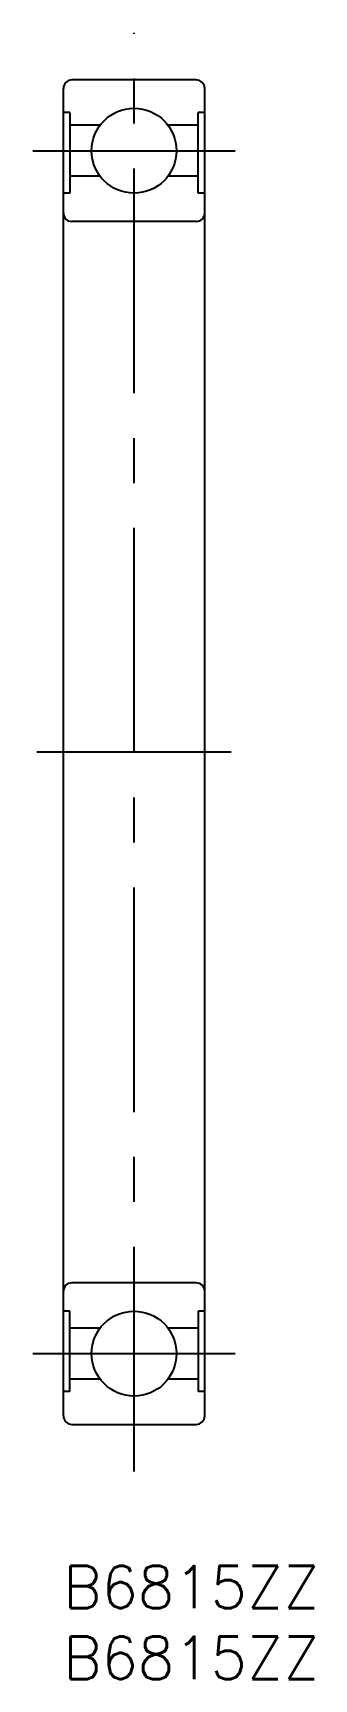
# Model space of a CAD drawing. Extents: x -2 to 18, y -8 to 108.
import ezdxf

# ---------------------------------------------------------------- set-up
doc = ezdxf.new("R2010")
doc.units = 0
doc.header["$LTSCALE"] = 0.5
doc.linetypes.add('CENTER', pattern=[50.8, 31.75, -6.35, 6.35, -6.35])
for name, color, linetype in [('MSM_CENTER', 1, 'CENTER'), ('MSM_CONTINUOUS', 7, 'CONTINUOUS'), ('MSM_PART_NUMBER', 7, 'CONTINUOUS')]:
    doc.layers.add(name, color=color, linetype=linetype)
doc.styles.get("Standard").update_dxf_attribs({"font": 'txt.shx', "height": 3, "bigfont": 'bigfont.shx'})

msp = doc.modelspace()

# ---------------------------------------------------------------- linework, layer by layer
at = {"layer": 'MSM_CENTER'}
for p, q in [((5, 6.67), (5, 108.33)), ((-2.16, 100), (12.16, 100)), ((11.88, 57.5), (-1.88, 57.5)), ((-2.16, 15), (12.16, 15))]:
    msp.add_line(p, q, dxfattribs=at)
at = {"layer": 'MSM_CONTINUOUS'}
for p, q in [((9.4, 105), (0.6, 105)), ((0, 10.6), (0, 104.4)), ((10, 10.6), (10, 104.4)), ((0.46, 102.69), (0, 102.69)), ((0.46, 102.69), (0.46, 97)), ((10, 102.69), (9.54, 102.69)), ((9.54, 97), (9.54, 102.69)), ((2.6, 101.8), (0.46, 101.8)), ((9.54, 101.8), (7.4, 101.8)), ((2.6, 98.2), (0.46, 98.2)), ((9.54, 98.2), (7.4, 98.2)), ((0.46, 97), (0, 97)), ((10, 97), (9.54, 97)), ((9.4, 95), (0.6, 95)), ((9.4, 20), (0.6, 20)), ((0.46, 18), (0, 18)), ((0.46, 12.31), (0.46, 18)), ((10, 18), (9.54, 18)), ((9.54, 18), (9.54, 12.31)), ((2.6, 16.8), (0.46, 16.8)), ((9.54, 16.8), (7.4, 16.8)), ((2.6, 13.2), (0.46, 13.2)), ((9.54, 13.2), (7.4, 13.2)), ((0.46, 12.31), (0, 12.31)), ((10, 12.31), (9.54, 12.31)), ((0.6, 10), (9.4, 10))]:
    msp.add_line(p, q, dxfattribs=at)
for centre in [(5, 100), (5, 15)]:
    msp.add_circle(centre, 3, dxfattribs=at)
for centre, start, end in [((0.6, 104.4), 90, 180), ((9.4, 104.4), 0, 90), ((0.6, 95.6), 180, 270), ((9.4, 95.6), 270, 0), ((0.6, 19.4), 90, 180), ((9.4, 19.4), 0, 90), ((0.6, 10.6), 180, 270), ((9.4, 10.6), 270, 0)]:
    msp.add_arc(centre, 0.6, start, end, dxfattribs=at)

# ---------------------------------------------------------------- texts
at = {"layer": 'MSM_PART_NUMBER'}
for p in [(0, -3), (0, -8)]:
    msp.add_text('B6815ZZ', height=3, dxfattribs=at).set_placement(p)

doc.saveas('drawing.dxf')
